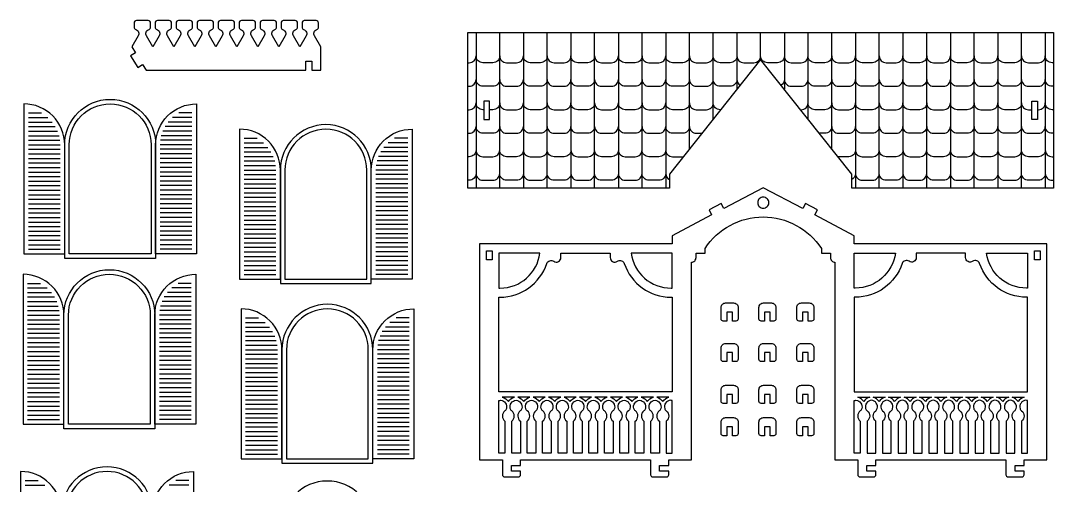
# Model space of a CAD drawing. Extents: x 3552 to 4690, y 1219 to 1952.
# Drawn here: x 3552 to 4097, y 1706 to 1952 of the extents above; entities that cross this region are included whole.
import ezdxf

# ---------------------------------------------------------------- set-up
doc = ezdxf.new("R2010")
doc.units = 0
doc.header["$MEASUREMENT"] = 0
doc.layers.add('LAYER1', color=18, linetype='CONTINUOUS')

msp = doc.modelspace()

# ---------------------------------------------------------------- linework, layer by layer
at = {"layer": 'LAYER1'}
for points in [[(3610.65, 1937.84), (3612.57, 1934.73), (3610.02, 1933.16), (3613.8, 1927.03), (3616.35, 1928.61), (3618.27, 1925.51), (3702.6, 1925.51), (3702.6, 1930.31), (3705.6, 1930.31), (3705.6, 1925.51), (3710.4, 1925.51), (3710.4, 1937.84), (3707.05, 1943.64, -0.475677), (3708.38, 1947.12, 0.32375), (3709.2, 1948.26), (3709.2, 1950.52, 0.414214), (3708, 1951.72), (3701.72, 1951.72, 0.414214), (3700.52, 1950.52), (3700.52, 1948.26, 0.32375), (3701.34, 1947.12, -0.475677), (3702.67, 1943.64), (3699.32, 1937.84), (3695.97, 1943.64, -0.475677), (3697.29, 1947.12, 0.32375), (3698.12, 1948.26), (3698.12, 1950.52, 0.414214), (3696.92, 1951.72), (3690.63, 1951.72, 0.414214), (3689.43, 1950.52), (3689.43, 1948.26, 0.32375), (3690.26, 1947.12, -0.475677), (3691.59, 1943.64), (3688.23, 1937.84), (3684.88, 1943.64, -0.475677), (3686.21, 1947.12, 0.32375), (3687.03, 1948.26), (3687.03, 1950.52, 0.414214), (3685.83, 1951.72), (3679.55, 1951.72, 0.414214), (3678.35, 1950.52), (3678.35, 1948.26, 0.32375), (3679.17, 1947.12, -0.475677), (3680.5, 1943.64), (3677.15, 1937.84), (3673.8, 1943.64, -0.475677), (3675.13, 1947.12, 0.32375), (3675.95, 1948.26), (3675.95, 1950.52, 0.414214), (3674.75, 1951.72), (3668.47, 1951.72, 0.414214), (3667.27, 1950.52), (3667.27, 1948.26, 0.32375), (3668.09, 1947.12, -0.475677), (3669.42, 1943.64), (3666.07, 1937.84), (3662.72, 1943.64, -0.475677), (3664.04, 1947.12, 0.32375), (3664.87, 1948.26), (3664.87, 1950.52, 0.414214), (3663.67, 1951.72), (3657.38, 1951.72, 0.414214), (3656.18, 1950.52), (3656.18, 1948.26, 0.32375), (3657.01, 1947.12, -0.475677), (3658.33, 1943.64), (3654.98, 1937.84), (3651.63, 1943.64, -0.475677), (3652.96, 1947.12, 0.32375), (3653.78, 1948.26), (3653.78, 1950.52, 0.414214), (3652.58, 1951.72), (3646.3, 1951.72, 0.414214), (3645.1, 1950.52), (3645.1, 1948.26, 0.32375), (3645.92, 1947.12, -0.475677), (3647.25, 1943.64), (3643.9, 1937.84), (3640.55, 1943.64, -0.475677), (3641.87, 1947.12, 0.32375), (3642.7, 1948.26), (3642.7, 1950.52, 0.414214), (3641.5, 1951.72), (3635.21, 1951.72, 0.414214), (3634.01, 1950.52), (3634.01, 1948.26, 0.32375), (3634.84, 1947.12, -0.475677), (3636.17, 1943.64), (3632.81, 1937.84), (3629.46, 1943.64, -0.475677), (3630.79, 1947.12, 0.32375), (3631.61, 1948.26), (3631.61, 1950.52, 0.414214), (3630.41, 1951.72), (3624.13, 1951.72, 0.414214), (3622.93, 1950.52), (3622.93, 1948.26, 0.32375), (3623.75, 1947.12, -0.475677), (3625.08, 1943.64), (3621.73, 1937.84), (3618.38, 1943.64, -0.475677), (3619.71, 1947.12, 0.32375), (3620.53, 1948.26), (3620.53, 1950.52, 0.414214), (3619.33, 1951.72), (3613.05, 1951.72, 0.414214), (3611.85, 1950.52), (3611.85, 1948.26, 0.32375), (3612.67, 1947.12, -0.475677), (3614, 1943.64)], [(3623.19, 1886.14), (3623.19, 1826.14), (3575.19, 1826.14), (3575.19, 1886.14, -1)], [(3553.59, 1828.54), (3575.19, 1828.54), (3575.19, 1886.14, 0.414214), (3553.59, 1907.74)], [(3620.79, 1886.14), (3620.79, 1828.54), (3577.59, 1828.54), (3577.59, 1886.14, -1)], [(3644.79, 1828.54), (3623.19, 1828.54), (3623.19, 1886.14, -0.414214), (3644.79, 1907.74)], [(3667.49, 1815.18), (3689.09, 1815.18), (3689.09, 1872.78, 0.414214), (3667.49, 1894.38)], [(3689.09, 1872.78), (3689.09, 1812.78), (3737.09, 1812.78), (3737.09, 1872.78, 1)], [(3691.49, 1872.78), (3691.49, 1815.18), (3734.69, 1815.18), (3734.69, 1872.78, 1)], [(3758.69, 1815.18), (3737.09, 1815.18), (3737.09, 1872.78, -0.414214), (3758.69, 1894.38)], [(3906.15, 1779.88), (3906.15, 1824.15, 0.414214), (3908.55, 1826.55), (3908.55, 1828.95), (3913.35, 1828.95), (3913.35, 1831.35, -0.542632), (3974.73, 1831.35), (3974.73, 1828.95), (3979.53, 1828.95), (3979.53, 1826.55, 0.414214), (3981.93, 1824.15), (3981.93, 1779.88), (3981.93, 1719.64), (3993.93, 1719.64), (3993.93, 1711.84, 0.414214), (3995.13, 1710.64), (4002.33, 1710.64, 0.414214), (4003.53, 1711.84), (4003.53, 1713.64), (3998.73, 1713.64), (3998.73, 1716.64), (4003.53, 1716.64), (4003.53, 1719.64), (4072.2, 1719.64), (4072.2, 1711.84, 0.414214), (4073.4, 1710.64), (4080.6, 1710.64, 0.414214), (4081.8, 1711.84), (4081.8, 1713.64), (4077, 1713.64), (4077, 1716.64), (4081.8, 1716.64), (4081.8, 1719.64), (4093.8, 1719.64), (4093.8, 1779.88), (4093.8, 1833.75), (3992.13, 1833.75), (3992.13, 1838.02), (3971.27, 1849.06), (3972.67, 1851.71), (3966.31, 1855.08), (3964.9, 1852.42), (3944.04, 1863.46), (3923.18, 1852.42), (3921.78, 1855.08), (3915.41, 1851.71), (3916.81, 1849.06), (3895.95, 1838.02), (3895.95, 1833.75), (3794.28, 1833.75), (3794.28, 1779.88), (3794.28, 1719.64), (3806.28, 1719.64), (3806.28, 1711.84, 0.414214), (3807.48, 1710.64), (3814.68, 1710.64, 0.414214), (3815.88, 1711.84), (3815.88, 1713.64), (3811.08, 1713.64), (3811.08, 1716.64), (3815.88, 1716.64), (3815.88, 1719.64), (3884.55, 1719.64), (3884.55, 1711.84, 0.414214), (3885.75, 1710.64), (3892.95, 1710.64, 0.414214), (3894.15, 1711.84), (3894.15, 1713.64), (3889.35, 1713.64), (3889.35, 1716.64), (3894.15, 1716.64), (3894.15, 1719.64), (3906.15, 1719.64)], [(3944.04, 1858.46, 0.414214), (3941.12, 1855.53, 0.414214), (3944.04, 1852.61, 0.414214), (3946.97, 1855.53, 0.414214)], [(3805.02, 1810.41, 0.376684), (3826.15, 1828.95), (3804.48, 1828.95), (3804.48, 1810.41)], [(3804.48, 1779.88), (3804.48, 1805.61), (3805.02, 1805.61, 0.322075), (3829.76, 1823.39, -0.501769), (3833.42, 1824.58, 0.607857), (3837.2, 1826.55), (3837.2, 1828.95), (3863.23, 1828.95), (3863.23, 1826.55, 0.607857), (3867.01, 1824.58, -0.501769), (3870.67, 1823.39, 0.322075), (3895.41, 1805.61), (3895.95, 1805.61), (3895.95, 1779.88), (3895.95, 1755.64), (3804.48, 1755.64)], [(3895.95, 1810.41), (3895.95, 1828.95), (3874.29, 1828.95, 0.376684), (3895.41, 1810.41)], [(3992.13, 1810.41), (3992.13, 1828.95), (4013.8, 1828.95, -0.376684), (3992.67, 1810.41)], [(3992.13, 1779.88), (3992.13, 1755.64), (4083.6, 1755.64), (4083.6, 1779.88), (4083.6, 1805.61), (4083.06, 1805.61, -0.322075), (4058.32, 1823.39, 0.501769), (4054.66, 1824.58, -0.607857), (4050.88, 1826.55), (4050.88, 1828.95), (4024.85, 1828.95), (4024.85, 1826.55, -0.607857), (4021.07, 1824.58, 0.501769), (4017.41, 1823.39, -0.322075), (3992.67, 1805.61), (3992.13, 1805.61)], [(4083.06, 1810.41, -0.376684), (4061.94, 1828.95), (4083.6, 1828.95), (4083.6, 1810.41)], [(3553.19, 1738.54), (3574.79, 1738.54), (3574.79, 1796.14, 0.414214), (3553.19, 1817.74)], [(3622.79, 1796.14), (3622.79, 1736.14), (3574.79, 1736.14), (3574.79, 1796.14, -1)], [(3620.39, 1796.14), (3620.39, 1738.54), (3577.19, 1738.54), (3577.19, 1796.14, -1)], [(3644.39, 1738.54), (3622.79, 1738.54), (3622.79, 1796.14, -0.414214), (3644.39, 1817.74)], [(3689.9, 1777.86), (3689.9, 1717.86), (3737.9, 1717.86), (3737.9, 1777.86, 1)], [(3921.77, 1794.17), (3921.77, 1800.17, -0.414214), (3924.17, 1802.57), (3928.37, 1802.57, -0.414214), (3930.77, 1800.17), (3930.77, 1794.17, -0.414214), (3929.57, 1792.97), (3927.77, 1792.97), (3927.77, 1797.77), (3924.77, 1797.77), (3924.77, 1792.97), (3922.97, 1792.97, -0.414214)], [(3941.77, 1794.17), (3941.77, 1800.17, -0.414214), (3944.17, 1802.57), (3948.37, 1802.57, -0.414214), (3950.77, 1800.17), (3950.77, 1794.17, -0.414214), (3949.57, 1792.97), (3947.77, 1792.97), (3947.77, 1797.77), (3944.77, 1797.77), (3944.77, 1792.97), (3942.97, 1792.97, -0.414214)], [(3961.78, 1794.17), (3961.78, 1800.17, -0.414214), (3964.18, 1802.57), (3968.38, 1802.57, -0.414214), (3970.78, 1800.17), (3970.78, 1794.17, -0.414214), (3969.58, 1792.97), (3967.78, 1792.97), (3967.78, 1797.77), (3964.78, 1797.77), (3964.78, 1792.97), (3962.98, 1792.97, -0.414214)], [(3668.3, 1720.26), (3689.9, 1720.26), (3689.9, 1777.86, 0.414214), (3668.3, 1799.46)], [(3692.3, 1777.86), (3692.3, 1720.26), (3735.5, 1720.26), (3735.5, 1777.86, 1)], [(3759.5, 1720.26), (3737.9, 1720.26), (3737.9, 1777.86, -0.414214), (3759.5, 1799.46)], [(3921.77, 1772.84), (3921.77, 1778.84, -0.414214), (3924.17, 1781.24), (3928.37, 1781.24, -0.414214), (3930.77, 1778.84), (3930.77, 1772.84, -0.414214), (3929.57, 1771.64), (3927.77, 1771.64), (3927.77, 1776.44), (3924.77, 1776.44), (3924.77, 1771.64), (3922.97, 1771.64, -0.414214)], [(3941.77, 1772.84), (3941.77, 1778.84, -0.414214), (3944.17, 1781.24), (3948.37, 1781.24, -0.414214), (3950.77, 1778.84), (3950.77, 1772.84, -0.414214), (3949.57, 1771.64), (3947.77, 1771.64), (3947.77, 1776.44), (3944.77, 1776.44), (3944.77, 1771.64), (3942.97, 1771.64, -0.414214)], [(3961.78, 1772.84), (3961.78, 1778.84, -0.414214), (3964.18, 1781.24), (3968.38, 1781.24, -0.414214), (3970.78, 1778.84), (3970.78, 1772.84, -0.414214), (3969.58, 1771.64), (3967.78, 1771.64), (3967.78, 1776.44), (3964.78, 1776.44), (3964.78, 1771.64), (3962.98, 1771.64, -0.414214)], [(3921.77, 1750.68), (3921.77, 1756.68, -0.414214), (3924.17, 1759.08), (3928.37, 1759.08, -0.414214), (3930.77, 1756.68), (3930.77, 1750.68, -0.414214), (3929.57, 1749.48), (3927.77, 1749.48), (3927.77, 1754.28), (3924.77, 1754.28), (3924.77, 1749.48), (3922.97, 1749.48, -0.414214)], [(3941.77, 1750.68), (3941.77, 1756.68, -0.414214), (3944.17, 1759.08), (3948.37, 1759.08, -0.414214), (3950.77, 1756.68), (3950.77, 1750.68, -0.414214), (3949.57, 1749.48), (3947.77, 1749.48), (3947.77, 1754.28), (3944.77, 1754.28), (3944.77, 1749.48), (3942.97, 1749.48, -0.414214)], [(3961.78, 1750.68), (3961.78, 1756.68, -0.414214), (3964.18, 1759.08), (3968.38, 1759.08, -0.414214), (3970.78, 1756.68), (3970.78, 1750.68, -0.414214), (3969.58, 1749.48), (3967.78, 1749.48), (3967.78, 1754.28), (3964.78, 1754.28), (3964.78, 1749.48), (3962.98, 1749.48, -0.414214)], [(3804.48, 1751, -0.065439), (3805.37, 1751.21, -0.466916), (3808.42, 1746.79, -0.158726), (3807.6, 1745.55, 0.487801), (3807.65, 1740.11), (3807.65, 1723.24), (3804.48, 1723.24)], [(3812.63, 1752.76), (3806.26, 1752.76, -0.196954), (3809.45, 1750.45, -0.196954)], [(3810.47, 1746.79, -0.466916), (3813.53, 1751.21, -0.466916), (3816.58, 1746.79, -0.158726), (3815.76, 1745.55, 0.487801), (3815.8, 1740.11), (3815.8, 1723.24), (3811.25, 1723.24), (3811.25, 1740.11, 0.487801), (3811.29, 1745.55, -0.158726)], [(3820.79, 1752.76), (3814.42, 1752.76, -0.196954), (3817.6, 1750.45, -0.196954)], [(3818.63, 1746.79, -0.466916), (3821.68, 1751.21, -0.466916), (3824.73, 1746.79, -0.158726), (3823.91, 1745.55, 0.487801), (3823.96, 1740.11), (3823.96, 1723.24), (3819.4, 1723.24), (3819.4, 1740.11, 0.487801), (3819.45, 1745.55, -0.158726)], [(3825.76, 1750.45, -0.196954), (3828.94, 1752.76), (3822.57, 1752.76, -0.196954)], [(3826.78, 1746.79, -0.466916), (3829.83, 1751.21, -0.466916), (3832.88, 1746.79, -0.158726), (3832.06, 1745.55, 0.487801), (3832.11, 1740.11), (3832.11, 1723.24), (3827.56, 1723.24), (3827.56, 1740.11, 0.487801), (3827.6, 1745.55, -0.158726)], [(3837.09, 1752.76), (3830.73, 1752.76, -0.196954), (3833.91, 1750.45, -0.196954)], [(3834.94, 1746.79, -0.466916), (3837.99, 1751.21, -0.466916), (3841.04, 1746.79, -0.158726), (3840.22, 1745.55, 0.487801), (3840.26, 1740.11), (3840.26, 1723.24), (3835.71, 1723.24), (3835.71, 1740.11, 0.487801), (3835.76, 1745.55, -0.158726)], [(3845.25, 1752.76), (3838.88, 1752.76, -0.196954), (3842.06, 1750.45, -0.196954)], [(3843.09, 1746.79, -0.466916), (3846.14, 1751.21, -0.466916), (3849.19, 1746.79, -0.158726), (3848.37, 1745.55, 0.487801), (3848.42, 1740.11), (3848.42, 1723.24), (3843.86, 1723.24), (3843.86, 1740.11, 0.487801), (3843.91, 1745.55, -0.158726)], [(3853.4, 1752.76), (3847.03, 1752.76, -0.196954), (3850.22, 1750.45, -0.196954)], [(3851.24, 1746.79, -0.466916), (3854.29, 1751.21, -0.466916), (3857.34, 1746.79, -0.158726), (3856.52, 1745.55, 0.487801), (3856.57, 1740.11), (3856.57, 1723.24), (3852.02, 1723.24), (3852.02, 1740.11, 0.487801), (3852.06, 1745.55, -0.158726)], [(3858.37, 1750.45, -0.196954), (3861.55, 1752.76), (3855.19, 1752.76, -0.196954)], [(3859.4, 1746.79, -0.466916), (3862.45, 1751.21, -0.466916), (3865.5, 1746.79, -0.158726), (3864.68, 1745.55, 0.487801), (3864.72, 1740.11), (3864.72, 1723.24), (3860.17, 1723.24), (3860.17, 1740.11, 0.487801), (3860.22, 1745.55, -0.158726)], [(3869.71, 1752.76), (3863.34, 1752.76, -0.196954), (3866.52, 1750.45, -0.196954)], [(3867.55, 1746.79, -0.466916), (3870.6, 1751.21, -0.466916), (3873.65, 1746.79, -0.158726), (3872.83, 1745.55, 0.487801), (3872.88, 1740.11), (3872.88, 1723.24), (3868.32, 1723.24), (3868.32, 1740.11, 0.487801), (3868.37, 1745.55, -0.158726)], [(3874.68, 1750.45, -0.196954), (3877.86, 1752.76), (3871.49, 1752.76, -0.196954)], [(3875.7, 1746.79, -0.466916), (3878.75, 1751.21, -0.466916), (3881.8, 1746.79, -0.158726), (3880.98, 1745.55, 0.487801), (3881.03, 1740.11), (3881.03, 1723.24), (3876.48, 1723.24), (3876.48, 1740.11, 0.487801), (3876.52, 1745.55, -0.158726)], [(3886.02, 1752.76), (3879.65, 1752.76, -0.196954), (3882.83, 1750.45, -0.196954)], [(3883.86, 1746.79, -0.466916), (3886.91, 1751.21, -0.466916), (3889.96, 1746.79, -0.158726), (3889.14, 1745.55, 0.487801), (3889.18, 1740.11), (3889.18, 1723.24), (3884.63, 1723.24), (3884.63, 1740.11, 0.487801), (3884.68, 1745.55, -0.158726)], [(3894.17, 1752.76), (3887.8, 1752.76, -0.196954), (3890.98, 1750.45, -0.196954)], [(3895.95, 1751, 0.065439), (3895.06, 1751.21, 0.466916), (3892.01, 1746.79, 0.158726), (3892.83, 1745.55, -0.487801), (3892.78, 1740.11), (3892.78, 1723.24), (3895.95, 1723.24)], [(3992.13, 1751, -0.065439), (3993.02, 1751.21, -0.466916), (3996.07, 1746.79, -0.158726), (3995.25, 1745.55, 0.487801), (3995.3, 1740.11), (3995.3, 1723.24), (3992.13, 1723.24)], [(3993.91, 1752.76), (4000.28, 1752.76, 0.196954), (3997.1, 1750.45, 0.196954)], [(4004.23, 1746.79, 0.466916), (4001.18, 1751.21, 0.466916), (3998.12, 1746.79, 0.158726), (3998.94, 1745.55, -0.487801), (3998.9, 1740.11), (3998.9, 1723.24), (4003.45, 1723.24), (4003.45, 1740.11, -0.487801), (4003.41, 1745.55, 0.158726)], [(4002.07, 1752.76), (4008.44, 1752.76, 0.196954), (4005.25, 1750.45, 0.196954)], [(4012.38, 1746.79, 0.466916), (4009.33, 1751.21, 0.466916), (4006.28, 1746.79, 0.158726), (4007.1, 1745.55, -0.487801), (4007.05, 1740.11), (4007.05, 1723.24), (4011.61, 1723.24), (4011.61, 1740.11, -0.487801), (4011.56, 1745.55, 0.158726)], [(4013.41, 1750.45, 0.196954), (4010.22, 1752.76), (4016.59, 1752.76, 0.196954)], [(4020.53, 1746.79, 0.466916), (4017.48, 1751.21, 0.466916), (4014.43, 1746.79, 0.158726), (4015.25, 1745.55, -0.487801), (4015.21, 1740.11), (4015.21, 1723.24), (4019.76, 1723.24), (4019.76, 1740.11, -0.487801), (4019.71, 1745.55, 0.158726)], [(4018.37, 1752.76), (4024.74, 1752.76, 0.196954), (4021.56, 1750.45, 0.196954)], [(4028.69, 1746.79, 0.466916), (4025.64, 1751.21, 0.466916), (4022.59, 1746.79, 0.158726), (4023.41, 1745.55, -0.487801), (4023.36, 1740.11), (4023.36, 1723.24), (4027.91, 1723.24), (4027.91, 1740.11, -0.487801), (4027.87, 1745.55, 0.158726)], [(4029.71, 1750.45, 0.196954), (4026.53, 1752.76), (4032.9, 1752.76, 0.196954)], [(4036.84, 1746.79, 0.466916), (4033.79, 1751.21, 0.466916), (4030.74, 1746.79, 0.158726), (4031.56, 1745.55, -0.487801), (4031.51, 1740.11), (4031.51, 1723.24), (4036.07, 1723.24), (4036.07, 1740.11, -0.487801), (4036.02, 1745.55, 0.158726)], [(4034.68, 1752.76), (4041.05, 1752.76, 0.196954), (4037.87, 1750.45, 0.196954)], [(4044.99, 1746.79, 0.466916), (4041.94, 1751.21, 0.466916), (4038.89, 1746.79, 0.158726), (4039.71, 1745.55, -0.487801), (4039.67, 1740.11), (4039.67, 1723.24), (4044.22, 1723.24), (4044.22, 1740.11, -0.487801), (4044.17, 1745.55, 0.158726)], [(4042.84, 1752.76), (4049.2, 1752.76, 0.196954), (4046.02, 1750.45, 0.196954)], [(4053.15, 1746.79, 0.466916), (4050.1, 1751.21, 0.466916), (4047.05, 1746.79, 0.158726), (4047.87, 1745.55, -0.487801), (4047.82, 1740.11), (4047.82, 1723.24), (4052.37, 1723.24), (4052.37, 1740.11, -0.487801), (4052.33, 1745.55, 0.158726)], [(4050.99, 1752.76), (4057.36, 1752.76, 0.196954), (4054.17, 1750.45, 0.196954)], [(4061.3, 1746.79, 0.466916), (4058.25, 1751.21, 0.466916), (4055.2, 1746.79, 0.158726), (4056.02, 1745.55, -0.487801), (4055.97, 1740.11), (4055.97, 1723.24), (4060.53, 1723.24), (4060.53, 1740.11, -0.487801), (4060.48, 1745.55, 0.158726)], [(4062.33, 1750.45, 0.196954), (4059.14, 1752.76), (4065.51, 1752.76, 0.196954)], [(4069.45, 1746.79, 0.466916), (4066.4, 1751.21, 0.466916), (4063.35, 1746.79, 0.158726), (4064.17, 1745.55, -0.487801), (4064.13, 1740.11), (4064.13, 1723.24), (4068.68, 1723.24), (4068.68, 1740.11, -0.487801), (4068.63, 1745.55, 0.158726)], [(4067.3, 1752.76), (4073.67, 1752.76, 0.196954), (4070.48, 1750.45, 0.196954)], [(4077.61, 1746.79, 0.466916), (4074.56, 1751.21, 0.466916), (4071.51, 1746.79, 0.158726), (4072.33, 1745.55, -0.487801), (4072.28, 1740.11), (4072.28, 1723.24), (4076.83, 1723.24), (4076.83, 1740.11, -0.487801), (4076.79, 1745.55, 0.158726)], [(4075.45, 1752.76), (4081.82, 1752.76, 0.196954), (4078.63, 1750.45, 0.196954)], [(4083.6, 1751, 0.065439), (4082.71, 1751.21, 0.466916), (4079.66, 1746.79, 0.158726), (4080.48, 1745.55, -0.487801), (4080.43, 1740.11), (4080.43, 1723.24), (4083.6, 1723.24)], [(3921.77, 1733.61), (3921.77, 1739.61, -0.414214), (3924.17, 1742.01), (3928.37, 1742.01, -0.414214), (3930.77, 1739.61), (3930.77, 1733.61, -0.414214), (3929.57, 1732.41), (3927.77, 1732.41), (3927.77, 1737.21), (3924.77, 1737.21), (3924.77, 1732.41), (3922.97, 1732.41, -0.414214)], [(3941.77, 1733.61), (3941.77, 1739.61, -0.414214), (3944.17, 1742.01), (3948.37, 1742.01, -0.414214), (3950.77, 1739.61), (3950.77, 1733.61, -0.414214), (3949.57, 1732.41), (3947.77, 1732.41), (3947.77, 1737.21), (3944.77, 1737.21), (3944.77, 1732.41), (3942.97, 1732.41, -0.414214)], [(3961.78, 1733.61), (3961.78, 1739.61, -0.414214), (3964.18, 1742.01), (3968.38, 1742.01, -0.414214), (3970.78, 1739.61), (3970.78, 1733.61, -0.414214), (3969.58, 1732.41), (3967.78, 1732.41), (3967.78, 1737.21), (3964.78, 1737.21), (3964.78, 1732.41), (3962.98, 1732.41, -0.414214)], [(3551.93, 1634.35), (3573.53, 1634.35), (3573.53, 1691.95, 0.414214), (3551.93, 1713.55)], [(3573.53, 1691.95), (3573.53, 1631.95), (3621.53, 1631.95), (3621.53, 1691.95, 1)], [(3575.93, 1691.95), (3575.93, 1634.35), (3619.13, 1634.35), (3619.13, 1691.95, 1)], [(3643.13, 1634.35), (3621.53, 1634.35), (3621.53, 1691.95, -0.414214), (3643.13, 1713.55)], [(3689.83, 1684.5), (3689.83, 1624.5), (3737.83, 1624.5), (3737.83, 1684.5, 1)]]:
    msp.add_lwpolyline(points, format="xyb", close=True, dxfattribs=at)
for points in [[(3894.58, 1870.66), (3894.58, 1863.19), (3788.11, 1863.19), (3788.11, 1945.49), (4097.23, 1945.49), (4097.23, 1863.19), (3990.76, 1863.19), (3990.76, 1870.66), (3942.67, 1931.27)], [(3796.51, 1909.14), (3796.51, 1899.54), (3799.51, 1899.54), (3799.51, 1909.14)], [(4085.83, 1909.14), (4088.83, 1909.14), (4088.83, 1899.54), (4085.83, 1899.54)], [(3797.88, 1830.15), (3800.88, 1830.15), (3800.88, 1825.35), (3797.88, 1825.35)], [(4087.2, 1830.15), (4090.2, 1830.15), (4090.2, 1825.35), (4087.2, 1825.35)]]:
    msp.add_lwpolyline(points, close=True, dxfattribs=at)
for points in [[(3792.38, 1945.49), (3792.38, 1863.19)], [(3804.91, 1863.19), (3804.91, 1945.49)], [(3817.43, 1945.49), (3817.43, 1863.19)], [(3829.96, 1863.19), (3829.96, 1945.49)], [(3842.48, 1945.49), (3842.48, 1863.19)], [(3855, 1863.19), (3855, 1945.49)], [(3867.53, 1945.49), (3867.53, 1863.19)], [(3880.05, 1863.19), (3880.05, 1945.49)], [(3892.57, 1945.49), (3892.57, 1863.19)], [(3905.1, 1883.91), (3905.1, 1945.49)], [(3917.62, 1899.7), (3917.62, 1945.49)], [(3930.15, 1945.49), (3930.15, 1915.48)], [(3942.67, 1931.27), (3942.67, 1945.49)], [(3955.19, 1945.49), (3955.19, 1915.48)], [(3967.72, 1899.7), (3967.72, 1945.49)], [(3980.24, 1883.91), (3980.24, 1945.49)], [(3992.76, 1945.49), (3992.76, 1863.19)], [(4005.29, 1863.19), (4005.29, 1945.49)], [(4017.81, 1945.49), (4017.81, 1863.19)], [(4030.34, 1863.19), (4030.34, 1945.49)], [(4042.86, 1945.49), (4042.86, 1863.19)], [(4055.38, 1863.19), (4055.38, 1945.49)], [(4067.91, 1945.49), (4067.91, 1863.19)], [(4080.43, 1863.19), (4080.43, 1945.49)], [(4092.95, 1945.49), (4092.95, 1863.19)], [(3555.99, 1902.94), (3562.89, 1902.94)], [(3555.99, 1900.54), (3566.29, 1900.54)], [(3555.99, 1898.14), (3568.58, 1898.14)], [(3642.39, 1898.14), (3629.81, 1898.14)], [(3642.39, 1900.54), (3632.09, 1900.54)], [(3642.39, 1902.94), (3635.5, 1902.94)], [(3555.99, 1895.74), (3570.22, 1895.74)], [(3555.99, 1893.34), (3571.39, 1893.34)], [(3642.39, 1893.34), (3627, 1893.34)], [(3642.39, 1895.74), (3628.17, 1895.74)], [(3555.99, 1890.94), (3572.18, 1890.94)], [(3555.99, 1888.54), (3572.64, 1888.54)], [(3642.39, 1888.54), (3625.74, 1888.54)], [(3642.39, 1890.94), (3626.2, 1890.94)], [(3669.89, 1889.58), (3676.79, 1889.58)], [(3669.89, 1887.18), (3680.19, 1887.18)], [(3756.29, 1887.18), (3745.99, 1887.18)], [(3756.29, 1889.58), (3749.4, 1889.58)], [(3555.99, 1886.14), (3572.79, 1886.14)], [(3555.99, 1883.74), (3572.79, 1883.74)], [(3555.99, 1881.34), (3572.79, 1881.34)], [(3642.39, 1886.14), (3625.59, 1886.14)], [(3642.39, 1883.74), (3625.59, 1883.74)], [(3642.39, 1881.34), (3625.59, 1881.34)], [(3669.89, 1884.78), (3682.48, 1884.78)], [(3669.89, 1882.38), (3684.12, 1882.38)], [(3756.29, 1882.38), (3742.07, 1882.38)], [(3756.29, 1884.78), (3743.71, 1884.78)], [(3555.99, 1878.94), (3572.79, 1878.94)], [(3555.99, 1876.54), (3572.79, 1876.54)], [(3642.39, 1878.94), (3625.59, 1878.94)], [(3642.39, 1876.54), (3625.59, 1876.54)], [(3669.89, 1879.98), (3685.29, 1879.98)], [(3669.89, 1877.58), (3686.08, 1877.58)], [(3756.29, 1877.58), (3740.1, 1877.58)], [(3756.29, 1879.98), (3740.89, 1879.98)], [(3555.99, 1874.14), (3572.79, 1874.14)], [(3555.99, 1871.74), (3572.79, 1871.74)], [(3642.39, 1874.14), (3625.59, 1874.14)], [(3642.39, 1871.74), (3625.59, 1871.74)], [(3669.89, 1875.18), (3686.54, 1875.18)], [(3669.89, 1872.78), (3686.69, 1872.78)], [(3669.89, 1870.38), (3686.69, 1870.38)], [(3756.29, 1872.78), (3739.49, 1872.78)], [(3756.29, 1870.38), (3739.49, 1870.38)], [(3756.29, 1875.18), (3739.64, 1875.18)], [(3555.99, 1869.34), (3572.79, 1869.34)], [(3555.99, 1866.94), (3572.79, 1866.94)], [(3642.39, 1869.34), (3625.59, 1869.34)], [(3642.39, 1866.94), (3625.59, 1866.94)], [(3669.89, 1867.98), (3686.69, 1867.98)], [(3669.89, 1865.58), (3686.69, 1865.58)], [(3756.29, 1867.98), (3739.49, 1867.98)], [(3756.29, 1865.58), (3739.49, 1865.58)], [(3555.99, 1864.54), (3572.79, 1864.54)], [(3555.99, 1862.14), (3572.79, 1862.14)], [(3555.99, 1859.74), (3572.79, 1859.74)], [(3642.39, 1864.54), (3625.59, 1864.54)], [(3642.39, 1862.14), (3625.59, 1862.14)], [(3642.39, 1859.74), (3625.59, 1859.74)], [(3669.89, 1863.18), (3686.69, 1863.18)], [(3669.89, 1860.78), (3686.69, 1860.78)], [(3756.29, 1863.18), (3739.49, 1863.18)], [(3756.29, 1860.78), (3739.49, 1860.78)], [(3555.99, 1857.34), (3572.79, 1857.34)], [(3555.99, 1854.94), (3572.79, 1854.94)], [(3642.39, 1857.34), (3625.59, 1857.34)], [(3642.39, 1854.94), (3625.59, 1854.94)], [(3669.89, 1858.38), (3686.69, 1858.38)], [(3669.89, 1855.98), (3686.69, 1855.98)], [(3756.29, 1858.38), (3739.49, 1858.38)], [(3756.29, 1855.98), (3739.49, 1855.98)], [(3555.99, 1852.54), (3572.79, 1852.54)], [(3555.99, 1850.14), (3572.79, 1850.14)], [(3642.39, 1852.54), (3625.59, 1852.54)], [(3642.39, 1850.14), (3625.59, 1850.14)], [(3669.89, 1853.58), (3686.69, 1853.58)], [(3669.89, 1851.18), (3686.69, 1851.18)], [(3669.89, 1848.78), (3686.69, 1848.78)], [(3756.29, 1853.58), (3739.49, 1853.58)], [(3756.29, 1851.18), (3739.49, 1851.18)], [(3756.29, 1848.78), (3739.49, 1848.78)], [(3555.99, 1847.74), (3572.79, 1847.74)], [(3555.99, 1845.34), (3572.79, 1845.34)], [(3642.39, 1847.74), (3625.59, 1847.74)], [(3642.39, 1845.34), (3625.59, 1845.34)], [(3669.89, 1846.38), (3686.69, 1846.38)], [(3669.89, 1843.98), (3686.69, 1843.98)], [(3756.29, 1846.38), (3739.49, 1846.38)], [(3756.29, 1843.98), (3739.49, 1843.98)], [(3555.99, 1842.94), (3572.79, 1842.94)], [(3555.99, 1840.54), (3572.79, 1840.54)], [(3555.99, 1838.14), (3572.79, 1838.14)], [(3642.39, 1842.94), (3625.59, 1842.94)], [(3642.39, 1840.54), (3625.59, 1840.54)], [(3642.39, 1838.14), (3625.59, 1838.14)], [(3669.89, 1841.58), (3686.69, 1841.58)], [(3669.89, 1839.18), (3686.69, 1839.18)], [(3756.29, 1841.58), (3739.49, 1841.58)], [(3756.29, 1839.18), (3739.49, 1839.18)], [(3555.99, 1835.74), (3572.79, 1835.74)], [(3555.99, 1833.34), (3572.79, 1833.34)], [(3642.39, 1835.74), (3625.59, 1835.74)], [(3642.39, 1833.34), (3625.59, 1833.34)], [(3669.89, 1836.78), (3686.69, 1836.78)], [(3669.89, 1834.38), (3686.69, 1834.38)], [(3756.29, 1836.78), (3739.49, 1836.78)], [(3756.29, 1834.38), (3739.49, 1834.38)], [(3555.99, 1830.94), (3572.79, 1830.94)], [(3642.39, 1830.94), (3625.59, 1830.94)], [(3669.89, 1831.98), (3686.69, 1831.98)], [(3669.89, 1829.58), (3686.69, 1829.58)], [(3669.89, 1827.18), (3686.69, 1827.18)], [(3756.29, 1831.98), (3739.49, 1831.98)], [(3756.29, 1829.58), (3739.49, 1829.58)], [(3756.29, 1827.18), (3739.49, 1827.18)], [(3669.89, 1824.78), (3686.69, 1824.78)], [(3669.89, 1822.38), (3686.69, 1822.38)], [(3756.29, 1824.78), (3739.49, 1824.78)], [(3756.29, 1822.38), (3739.49, 1822.38)], [(3669.89, 1819.98), (3686.69, 1819.98)], [(3669.89, 1817.58), (3686.69, 1817.58)], [(3756.29, 1819.98), (3739.49, 1819.98)], [(3756.29, 1817.58), (3739.49, 1817.58)], [(3555.59, 1812.94), (3562.49, 1812.94)], [(3555.59, 1810.54), (3565.89, 1810.54)], [(3641.99, 1810.54), (3631.69, 1810.54)], [(3641.99, 1812.94), (3635.1, 1812.94)], [(3555.59, 1808.14), (3568.18, 1808.14)], [(3555.59, 1805.74), (3569.82, 1805.74)], [(3641.99, 1805.74), (3627.76, 1805.74)], [(3641.99, 1808.14), (3629.4, 1808.14)], [(3555.59, 1803.34), (3570.99, 1803.34)], [(3555.59, 1800.94), (3571.78, 1800.94)], [(3641.99, 1800.94), (3625.8, 1800.94)], [(3641.99, 1803.34), (3626.59, 1803.34)], [(3555.59, 1798.54), (3572.24, 1798.54)], [(3555.59, 1796.14), (3572.39, 1796.14)], [(3641.99, 1796.14), (3625.19, 1796.14)], [(3641.99, 1798.54), (3625.34, 1798.54)], [(3670.7, 1794.66), (3677.59, 1794.66)], [(3757.1, 1794.66), (3750.2, 1794.66)], [(3555.59, 1793.74), (3572.39, 1793.74)], [(3555.59, 1791.34), (3572.39, 1791.34)], [(3555.59, 1788.94), (3572.39, 1788.94)], [(3641.99, 1793.74), (3625.19, 1793.74)], [(3641.99, 1791.34), (3625.19, 1791.34)], [(3641.99, 1788.94), (3625.19, 1788.94)], [(3670.7, 1792.26), (3681, 1792.26)], [(3670.7, 1789.86), (3683.28, 1789.86)], [(3757.1, 1789.86), (3744.51, 1789.86)], [(3757.1, 1792.26), (3746.8, 1792.26)], [(3555.59, 1786.54), (3572.39, 1786.54)], [(3555.59, 1784.14), (3572.39, 1784.14)], [(3641.99, 1786.54), (3625.19, 1786.54)], [(3641.99, 1784.14), (3625.19, 1784.14)], [(3670.7, 1787.46), (3684.92, 1787.46)], [(3670.7, 1785.06), (3686.1, 1785.06)], [(3757.1, 1785.06), (3741.7, 1785.06)], [(3757.1, 1787.46), (3742.87, 1787.46)], [(3555.59, 1781.74), (3572.39, 1781.74)], [(3555.59, 1779.34), (3572.39, 1779.34)], [(3641.99, 1781.74), (3625.19, 1781.74)], [(3641.99, 1779.34), (3625.19, 1779.34)], [(3670.7, 1782.66), (3686.89, 1782.66)], [(3670.7, 1780.26), (3687.35, 1780.26)], [(3670.7, 1777.86), (3687.5, 1777.86)], [(3757.1, 1777.86), (3740.3, 1777.86)], [(3757.1, 1780.26), (3740.45, 1780.26)], [(3757.1, 1782.66), (3740.91, 1782.66)], [(3555.59, 1776.94), (3572.39, 1776.94)], [(3555.59, 1774.54), (3572.39, 1774.54)], [(3641.99, 1776.94), (3625.19, 1776.94)], [(3641.99, 1774.54), (3625.19, 1774.54)], [(3670.7, 1775.46), (3687.5, 1775.46)], [(3670.7, 1773.06), (3687.5, 1773.06)], [(3757.1, 1775.46), (3740.3, 1775.46)], [(3757.1, 1773.06), (3740.3, 1773.06)], [(3555.59, 1772.14), (3572.39, 1772.14)], [(3555.59, 1769.74), (3572.39, 1769.74)], [(3555.59, 1767.34), (3572.39, 1767.34)], [(3641.99, 1772.14), (3625.19, 1772.14)], [(3641.99, 1769.74), (3625.19, 1769.74)], [(3641.99, 1767.34), (3625.19, 1767.34)], [(3670.7, 1770.66), (3687.5, 1770.66)], [(3670.7, 1768.26), (3687.5, 1768.26)], [(3757.1, 1770.66), (3740.3, 1770.66)], [(3757.1, 1768.26), (3740.3, 1768.26)], [(3555.59, 1764.94), (3572.39, 1764.94)], [(3555.59, 1762.54), (3572.39, 1762.54)], [(3641.99, 1764.94), (3625.19, 1764.94)], [(3641.99, 1762.54), (3625.19, 1762.54)], [(3670.7, 1765.86), (3687.5, 1765.86)], [(3670.7, 1763.46), (3687.5, 1763.46)], [(3757.1, 1765.86), (3740.3, 1765.86)], [(3757.1, 1763.46), (3740.3, 1763.46)], [(3555.59, 1760.14), (3572.39, 1760.14)], [(3555.59, 1757.74), (3572.39, 1757.74)], [(3641.99, 1760.14), (3625.19, 1760.14)], [(3641.99, 1757.74), (3625.19, 1757.74)], [(3670.7, 1761.06), (3687.5, 1761.06)], [(3670.7, 1758.66), (3687.5, 1758.66)], [(3670.7, 1756.26), (3687.5, 1756.26)], [(3757.1, 1761.06), (3740.3, 1761.06)], [(3757.1, 1758.66), (3740.3, 1758.66)], [(3757.1, 1756.26), (3740.3, 1756.26)], [(3555.59, 1755.34), (3572.39, 1755.34)], [(3555.59, 1752.94), (3572.39, 1752.94)], [(3555.59, 1750.54), (3572.39, 1750.54)], [(3641.99, 1755.34), (3625.19, 1755.34)], [(3641.99, 1752.94), (3625.19, 1752.94)], [(3641.99, 1750.54), (3625.19, 1750.54)], [(3670.7, 1753.86), (3687.5, 1753.86)], [(3670.7, 1751.46), (3687.5, 1751.46)], [(3757.1, 1753.86), (3740.3, 1753.86)], [(3757.1, 1751.46), (3740.3, 1751.46)], [(3555.59, 1748.14), (3572.39, 1748.14)], [(3555.59, 1745.74), (3572.39, 1745.74)], [(3641.99, 1748.14), (3625.19, 1748.14)], [(3641.99, 1745.74), (3625.19, 1745.74)], [(3670.7, 1749.06), (3687.5, 1749.06)], [(3670.7, 1746.66), (3687.5, 1746.66)], [(3757.1, 1749.06), (3740.3, 1749.06)], [(3757.1, 1746.66), (3740.3, 1746.66)], [(3555.59, 1743.34), (3572.39, 1743.34)], [(3555.59, 1740.94), (3572.39, 1740.94)], [(3641.99, 1743.34), (3625.19, 1743.34)], [(3641.99, 1740.94), (3625.19, 1740.94)], [(3670.7, 1744.26), (3687.5, 1744.26)], [(3670.7, 1741.86), (3687.5, 1741.86)], [(3757.1, 1744.26), (3740.3, 1744.26)], [(3757.1, 1741.86), (3740.3, 1741.86)], [(3670.7, 1739.46), (3687.5, 1739.46)], [(3670.7, 1737.06), (3687.5, 1737.06)], [(3670.7, 1734.66), (3687.5, 1734.66)], [(3757.1, 1739.46), (3740.3, 1739.46)], [(3757.1, 1737.06), (3740.3, 1737.06)], [(3757.1, 1734.66), (3740.3, 1734.66)], [(3670.7, 1732.26), (3687.5, 1732.26)], [(3670.7, 1729.86), (3687.5, 1729.86)], [(3757.1, 1732.26), (3740.3, 1732.26)], [(3757.1, 1729.86), (3740.3, 1729.86)], [(3670.7, 1727.46), (3687.5, 1727.46)], [(3670.7, 1725.06), (3687.5, 1725.06)], [(3757.1, 1727.46), (3740.3, 1727.46)], [(3757.1, 1725.06), (3740.3, 1725.06)], [(3670.7, 1722.66), (3687.5, 1722.66)], [(3757.1, 1722.66), (3740.3, 1722.66)], [(3554.33, 1708.75), (3561.23, 1708.75)], [(3640.73, 1708.75), (3633.84, 1708.75)], [(3554.33, 1706.35), (3564.63, 1706.35)], [(3640.73, 1706.35), (3630.43, 1706.35)]]:
    msp.add_lwpolyline(points, dxfattribs=at)
for points in [[(3788.11, 1929.47), (3788.78, 1929.47, 0.414214), (3792.38, 1933.07)], [(3804.91, 1933.07, -0.414214), (3801.31, 1929.47), (3795.98, 1929.47, -0.414214), (3792.38, 1933.07)], [(3804.91, 1933.07, 0.414214), (3808.51, 1929.47), (3813.83, 1929.47, 0.414214), (3817.43, 1933.07)], [(3829.96, 1933.07, -0.414214), (3826.36, 1929.47), (3821.03, 1929.47, -0.414214), (3817.43, 1933.07)], [(3829.96, 1933.07, 0.414214), (3833.56, 1929.47), (3838.88, 1929.47, 0.414214), (3842.48, 1933.07)], [(3855, 1933.07, -0.414214), (3851.4, 1929.47), (3846.08, 1929.47, -0.414214), (3842.48, 1933.07)], [(3855, 1933.07, 0.414214), (3858.6, 1929.47), (3863.93, 1929.47, 0.414214), (3867.53, 1933.07)], [(3880.05, 1933.07, -0.414214), (3876.45, 1929.47), (3871.13, 1929.47, -0.414214), (3867.53, 1933.07)], [(3880.05, 1933.07, 0.414214), (3883.65, 1929.47), (3888.97, 1929.47, 0.414214), (3892.57, 1933.07)], [(3905.1, 1933.07, -0.414214), (3901.5, 1929.47), (3896.17, 1929.47, -0.414214), (3892.57, 1933.07)], [(3905.1, 1933.07, 0.414214), (3908.7, 1929.47), (3914.02, 1929.47, 0.414214), (3917.62, 1933.07)], [(3930.15, 1933.07, -0.414214), (3926.55, 1929.47), (3921.22, 1929.47, -0.414214), (3917.62, 1933.07)], [(3930.15, 1933.07, 0.414214), (3933.75, 1929.47), (3939.07, 1929.47, 0.414214), (3942.67, 1933.07)], [(3955.19, 1933.07, -0.414214), (3951.59, 1929.47), (3946.27, 1929.47, -0.414214), (3942.67, 1933.07)], [(3955.19, 1933.07, 0.414214), (3958.79, 1929.47), (3964.12, 1929.47, 0.414214), (3967.72, 1933.07)], [(3980.24, 1933.07, -0.414214), (3976.64, 1929.47), (3971.32, 1929.47, -0.414214), (3967.72, 1933.07)], [(3980.24, 1933.07, 0.414214), (3983.84, 1929.47), (3989.16, 1929.47, 0.414214), (3992.76, 1933.07)], [(4005.29, 1933.07, -0.414214), (4001.69, 1929.47), (3996.36, 1929.47, -0.414214), (3992.76, 1933.07)], [(4005.29, 1933.07, 0.414214), (4008.89, 1929.47), (4014.21, 1929.47, 0.414214), (4017.81, 1933.07)], [(4030.34, 1933.07, -0.414214), (4026.74, 1929.47), (4021.41, 1929.47, -0.414214), (4017.81, 1933.07)], [(4030.34, 1933.07, 0.414214), (4033.94, 1929.47), (4039.26, 1929.47, 0.414214), (4042.86, 1933.07)], [(4055.38, 1933.07, -0.414214), (4051.78, 1929.47), (4046.46, 1929.47, -0.414214), (4042.86, 1933.07)], [(4055.38, 1933.07, 0.414214), (4058.98, 1929.47), (4064.31, 1929.47, 0.414214), (4067.91, 1933.07)], [(4080.43, 1933.07, -0.414214), (4076.83, 1929.47), (4071.51, 1929.47, -0.414214), (4067.91, 1933.07)], [(4080.43, 1933.07, 0.414214), (4084.03, 1929.47), (4089.35, 1929.47, 0.414214), (4092.95, 1933.07)], [(4097.23, 1929.47), (4096.55, 1929.47, -0.414214), (4092.95, 1933.07)], [(3788.11, 1917.05), (3788.78, 1917.05, 0.414214), (3792.38, 1920.65)], [(3804.91, 1920.65, -0.414214), (3801.31, 1917.05), (3795.98, 1917.05, -0.414214), (3792.38, 1920.65)], [(3804.91, 1920.65, 0.414214), (3808.51, 1917.05), (3813.83, 1917.05, 0.414214), (3817.43, 1920.65)], [(3829.96, 1920.65, -0.414214), (3826.36, 1917.05), (3821.03, 1917.05, -0.414214), (3817.43, 1920.65)], [(3829.96, 1920.65, 0.414214), (3833.56, 1917.05), (3838.88, 1917.05, 0.414214), (3842.48, 1920.65)], [(3855, 1920.65, -0.414214), (3851.4, 1917.05), (3846.08, 1917.05, -0.414214), (3842.48, 1920.65)], [(3855, 1920.65, 0.414214), (3858.6, 1917.05), (3863.93, 1917.05, 0.414214), (3867.53, 1920.65)], [(3880.05, 1920.65, -0.414214), (3876.45, 1917.05), (3871.13, 1917.05, -0.414214), (3867.53, 1920.65)], [(3880.05, 1920.65, 0.414214), (3883.65, 1917.05), (3888.97, 1917.05, 0.414214), (3892.57, 1920.65)], [(3905.1, 1920.65, -0.414214), (3901.5, 1917.05), (3896.17, 1917.05, -0.414214), (3892.57, 1920.65)], [(3905.1, 1920.65, 0.414214), (3908.7, 1917.05), (3914.02, 1917.05, 0.414214), (3917.62, 1920.65)], [(3930.15, 1920.65, -0.414214), (3926.55, 1917.05), (3921.22, 1917.05, -0.414214), (3917.62, 1920.65)], [(3930.15, 1920.65, 0.257762), (3931.83, 1917.6)], [(3955.19, 1920.65, -0.257762), (3953.51, 1917.6)], [(3955.19, 1920.65, 0.414214), (3958.79, 1917.05), (3964.12, 1917.05, 0.414214), (3967.72, 1920.65)], [(3980.24, 1920.65, -0.414214), (3976.64, 1917.05), (3971.32, 1917.05, -0.414214), (3967.72, 1920.65)], [(3980.24, 1920.65, 0.414214), (3983.84, 1917.05), (3989.16, 1917.05, 0.414214), (3992.76, 1920.65)], [(4005.29, 1920.65, -0.414214), (4001.69, 1917.05), (3996.36, 1917.05, -0.414214), (3992.76, 1920.65)], [(4005.29, 1920.65, 0.414214), (4008.89, 1917.05), (4014.21, 1917.05, 0.414214), (4017.81, 1920.65)], [(4030.34, 1920.65, -0.414214), (4026.74, 1917.05), (4021.41, 1917.05, -0.414214), (4017.81, 1920.65)], [(4030.34, 1920.65, 0.414214), (4033.94, 1917.05), (4039.26, 1917.05, 0.414214), (4042.86, 1920.65)], [(4055.38, 1920.65, -0.414214), (4051.78, 1917.05), (4046.46, 1917.05, -0.414214), (4042.86, 1920.65)], [(4055.38, 1920.65, 0.414214), (4058.98, 1917.05), (4064.31, 1917.05, 0.414214), (4067.91, 1920.65)], [(4080.43, 1920.65, -0.414214), (4076.83, 1917.05), (4071.51, 1917.05, -0.414214), (4067.91, 1920.65)], [(4080.43, 1920.65, 0.414214), (4084.03, 1917.05), (4089.35, 1917.05, 0.414214), (4092.95, 1920.65)], [(4097.23, 1917.05), (4096.55, 1917.05, -0.414214), (4092.95, 1920.65)], [(3788.11, 1904.63), (3788.78, 1904.63, 0.414214), (3792.38, 1908.23)], [(3796.51, 1904.63), (3795.98, 1904.63, -0.414214), (3792.38, 1908.23)], [(3804.91, 1908.23, -0.414214), (3801.31, 1904.63), (3799.51, 1904.63)], [(3804.91, 1908.23, 0.414214), (3808.51, 1904.63), (3813.83, 1904.63, 0.414214), (3817.43, 1908.23)], [(3829.96, 1908.23, -0.414214), (3826.36, 1904.63), (3821.03, 1904.63, -0.414214), (3817.43, 1908.23)], [(3829.96, 1908.23, 0.414214), (3833.56, 1904.63), (3838.88, 1904.63, 0.414214), (3842.48, 1908.23)], [(3855, 1908.23, -0.414214), (3851.4, 1904.63), (3846.08, 1904.63, -0.414214), (3842.48, 1908.23)], [(3855, 1908.23, 0.414214), (3858.6, 1904.63), (3863.93, 1904.63, 0.414214), (3867.53, 1908.23)], [(3880.05, 1908.23, -0.414214), (3876.45, 1904.63), (3871.13, 1904.63, -0.414214), (3867.53, 1908.23)], [(3880.05, 1908.23, 0.414214), (3883.65, 1904.63), (3888.97, 1904.63, 0.414214), (3892.57, 1908.23)], [(3905.1, 1908.23, -0.414214), (3901.5, 1904.63), (3896.17, 1904.63, -0.414214), (3892.57, 1908.23)], [(3905.1, 1908.23, 0.414214), (3908.7, 1904.63), (3914.02, 1904.63, 0.414214), (3917.62, 1908.23)], [(3921.53, 1904.63), (3921.22, 1904.63, -0.414214), (3917.62, 1908.23)], [(3963.8, 1904.63), (3964.12, 1904.63, 0.414214), (3967.72, 1908.23)], [(3980.24, 1908.23, -0.414214), (3976.64, 1904.63), (3971.32, 1904.63, -0.414214), (3967.72, 1908.23)], [(3980.24, 1908.23, 0.414214), (3983.84, 1904.63), (3989.16, 1904.63, 0.414214), (3992.76, 1908.23)], [(4005.29, 1908.23, -0.414214), (4001.69, 1904.63), (3996.36, 1904.63, -0.414214), (3992.76, 1908.23)], [(4005.29, 1908.23, 0.414214), (4008.89, 1904.63), (4014.21, 1904.63, 0.414214), (4017.81, 1908.23)], [(4030.34, 1908.23, -0.414214), (4026.74, 1904.63), (4021.41, 1904.63, -0.414214), (4017.81, 1908.23)], [(4030.34, 1908.23, 0.414214), (4033.94, 1904.63), (4039.26, 1904.63, 0.414214), (4042.86, 1908.23)], [(4055.38, 1908.23, -0.414214), (4051.78, 1904.63), (4046.46, 1904.63, -0.414214), (4042.86, 1908.23)], [(4055.38, 1908.23, 0.414214), (4058.98, 1904.63), (4064.31, 1904.63, 0.414214), (4067.91, 1908.23)], [(4080.43, 1908.23, -0.414214), (4076.83, 1904.63), (4071.51, 1904.63, -0.414214), (4067.91, 1908.23)], [(4080.43, 1908.23, 0.414214), (4084.03, 1904.63), (4085.83, 1904.63)], [(4088.83, 1904.63), (4089.35, 1904.63, 0.414214), (4092.95, 1908.23)], [(4097.23, 1904.63), (4096.55, 1904.63, -0.414214), (4092.95, 1908.23)], [(3788.11, 1892.21), (3788.78, 1892.21, 0.414214), (3792.38, 1895.81)], [(3804.91, 1895.81, -0.414214), (3801.31, 1892.21), (3795.98, 1892.21, -0.414214), (3792.38, 1895.81)], [(3804.91, 1895.81, 0.414214), (3808.51, 1892.21), (3813.83, 1892.21, 0.414214), (3817.43, 1895.81)], [(3829.96, 1895.81, -0.414214), (3826.36, 1892.21), (3821.03, 1892.21, -0.414214), (3817.43, 1895.81)], [(3829.96, 1895.81, 0.414214), (3833.56, 1892.21), (3838.88, 1892.21, 0.414214), (3842.48, 1895.81)], [(3855, 1895.81, -0.414214), (3851.4, 1892.21), (3846.08, 1892.21, -0.414214), (3842.48, 1895.81)], [(3855, 1895.81, 0.414214), (3858.6, 1892.21), (3863.93, 1892.21, 0.414214), (3867.53, 1895.81)], [(3880.05, 1895.81, -0.414214), (3876.45, 1892.21), (3871.13, 1892.21, -0.414214), (3867.53, 1895.81)], [(3880.05, 1895.81, 0.414214), (3883.65, 1892.21), (3888.97, 1892.21, 0.414214), (3892.57, 1895.81)], [(3905.1, 1895.81, -0.414214), (3901.5, 1892.21), (3896.17, 1892.21, -0.414214), (3892.57, 1895.81)], [(3905.1, 1895.81, 0.414214), (3908.7, 1892.21), (3911.68, 1892.21)], [(3980.24, 1895.81, -0.414214), (3976.64, 1892.21), (3973.66, 1892.21)], [(3980.24, 1895.81, 0.414214), (3983.84, 1892.21), (3989.16, 1892.21, 0.414214), (3992.76, 1895.81)], [(4005.29, 1895.81, -0.414214), (4001.69, 1892.21), (3996.36, 1892.21, -0.414214), (3992.76, 1895.81)], [(4005.29, 1895.81, 0.414214), (4008.89, 1892.21), (4014.21, 1892.21, 0.414214), (4017.81, 1895.81)], [(4030.34, 1895.81, -0.414214), (4026.74, 1892.21), (4021.41, 1892.21, -0.414214), (4017.81, 1895.81)], [(4030.34, 1895.81, 0.414214), (4033.94, 1892.21), (4039.26, 1892.21, 0.414214), (4042.86, 1895.81)], [(4055.38, 1895.81, -0.414214), (4051.78, 1892.21), (4046.46, 1892.21, -0.414214), (4042.86, 1895.81)], [(4055.38, 1895.81, 0.414214), (4058.98, 1892.21), (4064.31, 1892.21, 0.414214), (4067.91, 1895.81)], [(4080.43, 1895.81, -0.414214), (4076.83, 1892.21), (4071.51, 1892.21, -0.414214), (4067.91, 1895.81)], [(4080.43, 1895.81, 0.414214), (4084.03, 1892.21), (4089.35, 1892.21, 0.414214), (4092.95, 1895.81)], [(4097.23, 1892.21), (4096.55, 1892.21, -0.414214), (4092.95, 1895.81)], [(3792.38, 1883.39, -0.414214), (3788.78, 1879.79), (3788.11, 1879.79)], [(3792.38, 1883.39, 0.414214), (3795.98, 1879.79), (3801.31, 1879.79, 0.414214), (3804.91, 1883.39)], [(3817.43, 1883.39, -0.414214), (3813.83, 1879.79), (3808.51, 1879.79, -0.414214), (3804.91, 1883.39)], [(3817.43, 1883.39, 0.414214), (3821.03, 1879.79), (3826.36, 1879.79, 0.414214), (3829.96, 1883.39)], [(3842.48, 1883.39, -0.414214), (3838.88, 1879.79), (3833.56, 1879.79, -0.414214), (3829.96, 1883.39)], [(3842.48, 1883.39, 0.414214), (3846.08, 1879.79), (3851.4, 1879.79, 0.414214), (3855, 1883.39)], [(3867.53, 1883.39, -0.414214), (3863.93, 1879.79), (3858.6, 1879.79, -0.414214), (3855, 1883.39)], [(3867.53, 1883.39, 0.414214), (3871.13, 1879.79), (3876.45, 1879.79, 0.414214), (3880.05, 1883.39)], [(3892.57, 1883.39, -0.414214), (3888.97, 1879.79), (3883.65, 1879.79, -0.414214), (3880.05, 1883.39)], [(3892.57, 1883.39, 0.414214), (3896.17, 1879.79), (3901.5, 1879.79, 0.023655), (3901.84, 1879.8)], [(3992.76, 1883.39, -0.414214), (3989.16, 1879.79), (3983.84, 1879.79, -0.023655), (3983.5, 1879.8)], [(3992.76, 1883.39, 0.414214), (3996.36, 1879.79), (4001.69, 1879.79, 0.414214), (4005.29, 1883.39)], [(4017.81, 1883.39, -0.414214), (4014.21, 1879.79), (4008.89, 1879.79, -0.414214), (4005.29, 1883.39)], [(4017.81, 1883.39, 0.414214), (4021.41, 1879.79), (4026.74, 1879.79, 0.414214), (4030.34, 1883.39)], [(4042.86, 1883.39, -0.414214), (4039.26, 1879.79), (4033.94, 1879.79, -0.414214), (4030.34, 1883.39)], [(4042.86, 1883.39, 0.414214), (4046.46, 1879.79), (4051.78, 1879.79, 0.414214), (4055.38, 1883.39)], [(4067.91, 1883.39, -0.414214), (4064.31, 1879.79), (4058.98, 1879.79, -0.414214), (4055.38, 1883.39)], [(4067.91, 1883.39, 0.414214), (4071.51, 1879.79), (4076.83, 1879.79, 0.414214), (4080.43, 1883.39)], [(4092.95, 1883.39, -0.414214), (4089.35, 1879.79), (4084.03, 1879.79, -0.414214), (4080.43, 1883.39)], [(4092.95, 1883.39, 0.414214), (4096.55, 1879.79), (4097.23, 1879.79)], [(3792.38, 1870.97, -0.414214), (3788.78, 1867.37), (3788.11, 1867.37)], [(3792.38, 1870.97, 0.414214), (3795.98, 1867.37), (3801.31, 1867.37, 0.414214), (3804.91, 1870.97)], [(3817.43, 1870.97, -0.414214), (3813.83, 1867.37), (3808.51, 1867.37, -0.414214), (3804.91, 1870.97)], [(3817.43, 1870.97, 0.414214), (3821.03, 1867.37), (3826.36, 1867.37, 0.414214), (3829.96, 1870.97)], [(3842.48, 1870.97, -0.414214), (3838.88, 1867.37), (3833.56, 1867.37, -0.414214), (3829.96, 1870.97)], [(3842.48, 1870.97, 0.414214), (3846.08, 1867.37), (3851.4, 1867.37, 0.414214), (3855, 1870.97)], [(3867.53, 1870.97, -0.414214), (3863.93, 1867.37), (3858.6, 1867.37, -0.414214), (3855, 1870.97)], [(3867.53, 1870.97, 0.414214), (3871.13, 1867.37), (3876.45, 1867.37, 0.414214), (3880.05, 1870.97)], [(3892.57, 1870.97, -0.414214), (3888.97, 1867.37), (3883.65, 1867.37, -0.414214), (3880.05, 1870.97)], [(3892.57, 1870.97, 0.285347), (3894.58, 1867.74)], [(3992.76, 1870.97, -0.285347), (3990.76, 1867.74)], [(3992.76, 1870.97, 0.414214), (3996.36, 1867.37), (4001.69, 1867.37, 0.414214), (4005.29, 1870.97)], [(4017.81, 1870.97, -0.414214), (4014.21, 1867.37), (4008.89, 1867.37, -0.414214), (4005.29, 1870.97)], [(4017.81, 1870.97, 0.414214), (4021.41, 1867.37), (4026.74, 1867.37, 0.414214), (4030.34, 1870.97)], [(4042.86, 1870.97, -0.414214), (4039.26, 1867.37), (4033.94, 1867.37, -0.414214), (4030.34, 1870.97)], [(4042.86, 1870.97, 0.414214), (4046.46, 1867.37), (4051.78, 1867.37, 0.414214), (4055.38, 1870.97)], [(4067.91, 1870.97, -0.414214), (4064.31, 1867.37), (4058.98, 1867.37, -0.414214), (4055.38, 1870.97)], [(4067.91, 1870.97, 0.414214), (4071.51, 1867.37), (4076.83, 1867.37, 0.414214), (4080.43, 1870.97)], [(4092.95, 1870.97, -0.414214), (4089.35, 1867.37), (4084.03, 1867.37, -0.414214), (4080.43, 1870.97)], [(4092.95, 1870.97, 0.414214), (4096.55, 1867.37), (4097.23, 1867.37)]]:
    msp.add_lwpolyline(points, format="xyb", dxfattribs=at)

doc.saveas('drawing.dxf')
